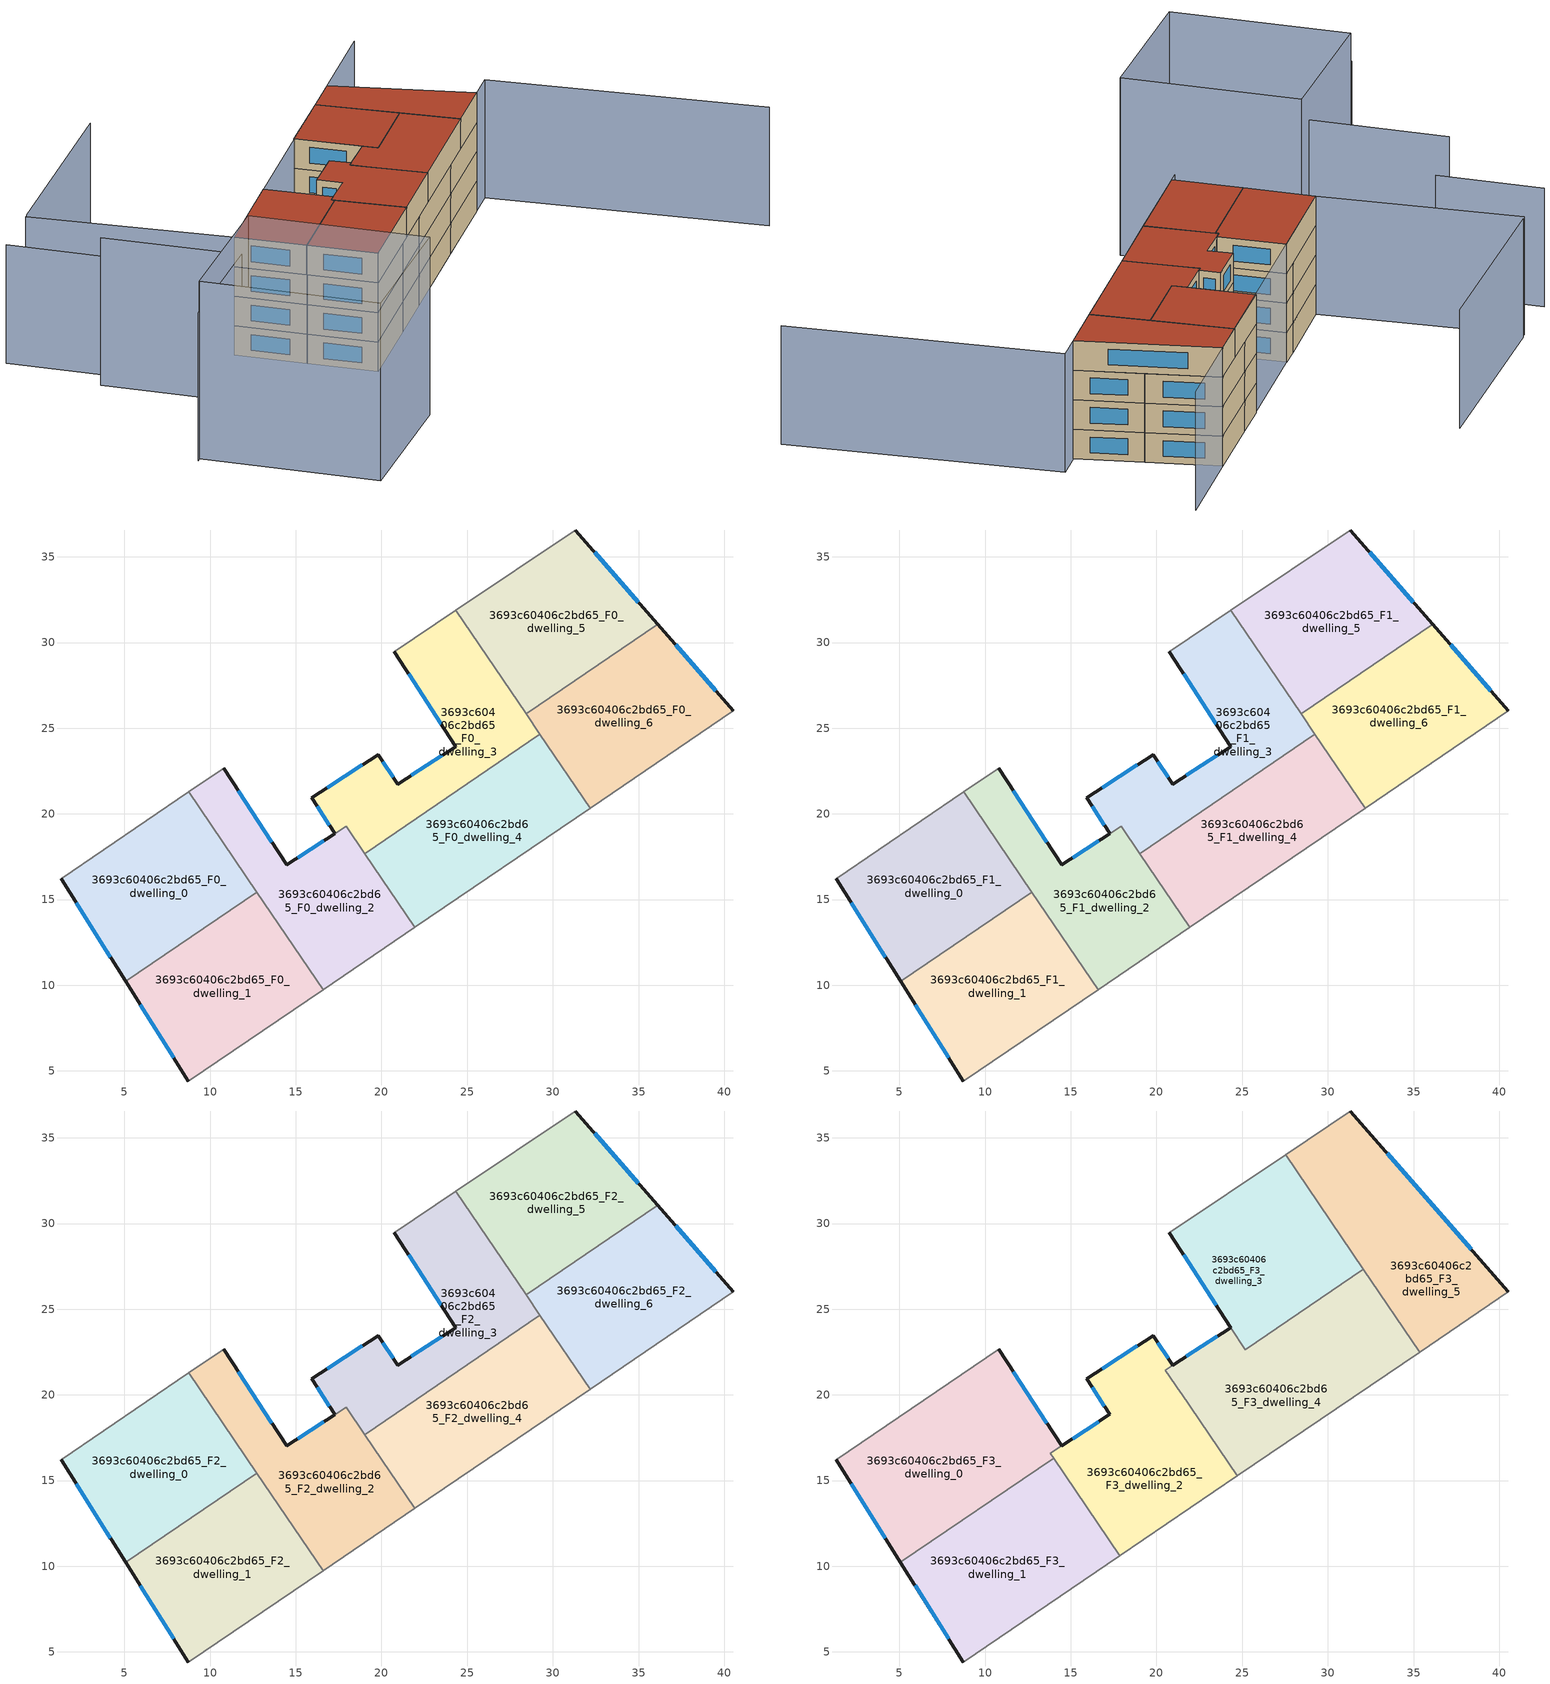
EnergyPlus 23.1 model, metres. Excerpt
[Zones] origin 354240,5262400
3693c60406c2bd65_F0_dwelling_0
 floor ground (EU_floor_Construction): 8.76,21.28 12.73,15.43 5.07,10.24 1.31,16.21 z0
 wall outside (EU_wall_Construction): 1.31,16.21 5.07,10.24 z0:3
 wall to 3693c60406c2bd65_F0_dwelling_1 (EU_wall_Construction): 5.07,10.24 12.73,15.43 z0:3
 wall adiabatic (EU_wall_Construction): 8.76,21.28 1.31,16.21 z0:3
 wall to 3693c60406c2bd65_F0_dwelling_2 (EU_wall_Construction): 12.73,15.43 8.76,21.28 z0:3
 window (EU_Window_Construction): 2.19,14.8 4.19,11.64 z0.7:2.3
3693c60406c2bd65_F0_dwelling_1
 floor ground (EU_floor_Construction): 12.73,15.43 16.59,9.75 8.73,4.41 5.07,10.24 z0
 wall outside (EU_wall_Construction): 5.07,10.24 8.73,4.41 z0:3
 wall adiabatic (EU_wall_Construction): 8.73,4.41 16.59,9.75 z0:3
 wall to 3693c60406c2bd65_F0_dwelling_2 (EU_wall_Construction): 16.59,9.75 12.73,15.43 z0:3
 window (EU_Window_Construction): 5.93,8.87 7.87,5.78 z0.7:2.3
3693c60406c2bd65_F0_dwelling_2
 floor ground (EU_floor_Construction): 17.94,19.27 21.94,13.38 16.59,9.75 8.76,21.28 10.79,22.67 14.47,17.02 z0
 wall outside (EU_wall_Construction): 17.29,18.85 14.47,17.02 10.79,22.67 z0:3
 wall adiabatic (EU_wall_Construction): 10.79,22.67 8.76,21.28 / 16.59,9.75 21.94,13.38 z0:3
 wall to 3693c60406c2bd65_F0_dwelling_3 (EU_wall_Construction): 19.01,17.69 17.94,19.27 17.29,18.85 z0:3
 wall to 3693c60406c2bd65_F0_dwelling_4 (EU_wall_Construction): 21.94,13.38 19.01,17.69 z0:3
 window (EU_Window_Construction): 13.6,18.35 11.65,21.34 / 16.63,18.42 15.13,17.45 z0.7:2.3
3693c60406c2bd65_F0_dwelling_3
 floor ground (EU_floor_Construction): 24.34,31.88 29.25,24.64 19.01,17.69 17.93,19.28 17.29,18.86 15.92,20.94 19.8,23.46 20.94,21.72 24.34,23.93 20.75,29.47 z0
 wall outside (EU_wall_Construction): 20.75,29.47 24.34,23.93 20.94,21.72 19.8,23.46 15.92,20.94 17.29,18.86 z0:3
 wall adiabatic (EU_wall_Construction): 24.34,31.88 20.75,29.47 z0:3
 wall to 3693c60406c2bd65_F0_dwelling_4 (EU_wall_Construction): 19.01,17.69 29.25,24.64 z0:3
 wall to 3693c60406c2bd65_F0_dwelling_5 (EU_wall_Construction): 28.44,25.83 24.34,31.88 z0:3
 wall to 3693c60406c2bd65_F0_dwelling_6 (EU_wall_Construction): 29.25,24.64 28.44,25.83 z0:3
 window (EU_Window_Construction): 20.68,22.13 20.07,23.05 / 23.55,23.41 21.74,22.24 / 21.6,28.17 23.5,25.23 / 16.24,20.45 16.97,19.34 / 18.89,22.87 16.83,21.53 z0.7:2.3
3693c60406c2bd65_F0_dwelling_4
 floor ground (EU_floor_Construction): 29.25,24.64 32.18,20.33 21.94,13.38 19.01,17.69 z0
 wall adiabatic (EU_wall_Construction): 21.94,13.38 32.18,20.33 z0:3
 wall to 3693c60406c2bd65_F0_dwelling_6 (EU_wall_Construction): 32.18,20.33 29.25,24.64 z0:3
3693c60406c2bd65_F0_dwelling_5
 floor ground (EU_floor_Construction): 31.31,36.57 36.13,31.05 28.44,25.83 24.34,31.88 z0
 wall outside (EU_wall_Construction): 36.13,31.05 31.31,36.57 z0:3
 wall to 3693c60406c2bd65_F0_dwelling_6 (EU_wall_Construction): 28.44,25.83 36.13,31.05 z0:3
 wall adiabatic (EU_wall_Construction): 31.31,36.57 24.34,31.88 z0:3
 window (EU_Window_Construction): 35,32.35 32.44,35.27 z0.7:2.3
3693c60406c2bd65_F0_dwelling_6
 floor ground (EU_floor_Construction): 36.13,31.05 40.53,26 32.18,20.33 28.44,25.83 z0
 wall outside (EU_wall_Construction): 40.53,26 36.13,31.05 z0:3
 wall adiabatic (EU_wall_Construction): 32.18,20.33 40.53,26 z0:3
 window (EU_Window_Construction): 39.5,27.19 37.16,29.87 z0.7:2.3
3693c60406c2bd65_F1_dwelling_0
 floor to 3693c60406c2bd65_F0_dwelling_0 (EU_floor_Construction): 8.76,21.28 12.73,15.43 5.07,10.24 1.31,16.21 z3
 wall outside (EU_wall_Construction): 1.31,16.21 5.07,10.24 z3:6
 wall to 3693c60406c2bd65_F1_dwelling_1 (EU_wall_Construction): 5.07,10.24 12.73,15.43 z3:6
 wall adiabatic (EU_wall_Construction): 8.76,21.28 1.31,16.21 z3:6
 wall to 3693c60406c2bd65_F1_dwelling_2 (EU_wall_Construction): 12.73,15.43 8.76,21.28 z3:6
 window (EU_Window_Construction): 2.19,14.8 4.19,11.64 z3.7:5.3
3693c60406c2bd65_F1_dwelling_1
 floor to 3693c60406c2bd65_F0_dwelling_1 (EU_floor_Construction): 12.73,15.43 16.59,9.75 8.73,4.41 5.07,10.24 z3
 wall outside (EU_wall_Construction): 5.07,10.24 8.73,4.41 z3:6
 wall adiabatic (EU_wall_Construction): 8.73,4.41 16.59,9.75 z3:6
 wall to 3693c60406c2bd65_F1_dwelling_2 (EU_wall_Construction): 16.59,9.75 12.73,15.43 z3:6
 window (EU_Window_Construction): 5.93,8.87 7.87,5.78 z3.7:5.3
3693c60406c2bd65_F1_dwelling_2
 floor to 3693c60406c2bd65_F0_dwelling_2 (EU_floor_Construction): 17.94,19.27 21.94,13.38 16.59,9.75 8.76,21.28 10.79,22.67 14.47,17.02 z3
 wall outside (EU_wall_Construction): 17.29,18.85 14.47,17.02 10.79,22.67 z3:6
 wall adiabatic (EU_wall_Construction): 10.79,22.67 8.76,21.28 / 16.59,9.75 21.94,13.38 z3:6
 wall to 3693c60406c2bd65_F1_dwelling_3 (EU_wall_Construction): 19.01,17.69 17.94,19.27 17.29,18.85 z3:6
 wall to 3693c60406c2bd65_F1_dwelling_4 (EU_wall_Construction): 21.94,13.38 19.01,17.69 z3:6
 window (EU_Window_Construction): 13.6,18.35 11.65,21.34 / 16.63,18.42 15.13,17.45 z3.7:5.3
3693c60406c2bd65_F1_dwelling_3
 floor to 3693c60406c2bd65_F0_dwelling_3 (EU_floor_Construction): 24.34,31.88 29.25,24.64 19.01,17.69 17.93,19.28 17.29,18.86 15.92,20.94 19.8,23.46 20.94,21.72 24.34,23.93 20.75,29.47 z3
 wall outside (EU_wall_Construction): 20.75,29.47 24.34,23.93 20.94,21.72 19.8,23.46 15.92,20.94 17.29,18.86 z3:6
 wall adiabatic (EU_wall_Construction): 24.34,31.88 20.75,29.47 z3:6
 wall to 3693c60406c2bd65_F1_dwelling_4 (EU_wall_Construction): 19.01,17.69 29.25,24.64 z3:6
 wall to 3693c60406c2bd65_F1_dwelling_5 (EU_wall_Construction): 28.44,25.83 24.34,31.88 z3:6
 wall to 3693c60406c2bd65_F1_dwelling_6 (EU_wall_Construction): 29.25,24.64 28.44,25.83 z3:6
 window (EU_Window_Construction): 20.68,22.13 20.07,23.05 / 23.55,23.41 21.74,22.24 / 21.6,28.17 23.5,25.23 / 16.24,20.45 16.97,19.34 / 18.89,22.87 16.83,21.53 z3.7:5.3
3693c60406c2bd65_F1_dwelling_4
 floor to 3693c60406c2bd65_F0_dwelling_4 (EU_floor_Construction): 29.25,24.64 32.18,20.33 21.94,13.38 19.01,17.69 z3
 wall adiabatic (EU_wall_Construction): 21.94,13.38 32.18,20.33 z3:6
 wall to 3693c60406c2bd65_F1_dwelling_6 (EU_wall_Construction): 32.18,20.33 29.25,24.64 z3:6
3693c60406c2bd65_F1_dwelling_5
 floor to 3693c60406c2bd65_F0_dwelling_5 (EU_floor_Construction): 31.31,36.57 36.13,31.05 28.44,25.83 24.34,31.88 z3
 wall outside (EU_wall_Construction): 36.13,31.05 31.31,36.57 z3:6
 wall to 3693c60406c2bd65_F1_dwelling_6 (EU_wall_Construction): 28.44,25.83 36.13,31.05 z3:6
 wall adiabatic (EU_wall_Construction): 31.31,36.57 24.34,31.88 z3:6
 window (EU_Window_Construction): 35,32.35 32.44,35.27 z3.7:5.3
3693c60406c2bd65_F1_dwelling_6
 floor to 3693c60406c2bd65_F0_dwelling_6 (EU_floor_Construction): 36.13,31.05 40.53,26 32.18,20.33 28.44,25.83 z3
 wall outside (EU_wall_Construction): 40.53,26 36.13,31.05 z3:6
 wall adiabatic (EU_wall_Construction): 32.18,20.33 40.53,26 z3:6
 window (EU_Window_Construction): 39.5,27.19 37.16,29.87 z3.7:5.3
3693c60406c2bd65_F2_dwelling_0
 floor to 3693c60406c2bd65_F1_dwelling_0 (EU_floor_Construction): 8.76,21.28 12.73,15.43 5.07,10.24 1.31,16.21 z6
 wall outside (EU_wall_Construction): 1.31,16.21 5.07,10.24 z6:9
 wall to 3693c60406c2bd65_F2_dwelling_1 (EU_wall_Construction): 5.07,10.24 12.73,15.43 z6:9
 wall adiabatic (EU_wall_Construction): 8.76,21.28 1.31,16.21 z6:9
 wall to 3693c60406c2bd65_F2_dwelling_2 (EU_wall_Construction): 12.73,15.43 8.76,21.28 z6:9
 window (EU_Window_Construction): 2.19,14.8 4.19,11.64 z6.7:8.3
3693c60406c2bd65_F2_dwelling_1
 floor to 3693c60406c2bd65_F1_dwelling_1 (EU_floor_Construction): 12.73,15.43 16.59,9.75 8.73,4.41 5.07,10.24 z6
 wall outside (EU_wall_Construction): 5.07,10.24 8.73,4.41 z6:9
 wall adiabatic (EU_wall_Construction): 8.73,4.41 16.59,9.75 z6:9
 wall to 3693c60406c2bd65_F2_dwelling_2 (EU_wall_Construction): 16.59,9.75 12.73,15.43 z6:9
 window (EU_Window_Construction): 5.93,8.87 7.87,5.78 z6.7:8.3
 ceiling adiabatic (EU_roof_Construction): 16.59,9.75 12.73,15.43 5.07,10.24 8.73,4.41 z9
3693c60406c2bd65_F2_dwelling_2
 floor to 3693c60406c2bd65_F1_dwelling_2 (EU_floor_Construction): 17.94,19.27 21.94,13.38 16.59,9.75 8.76,21.28 10.79,22.67 14.47,17.02 z6
 wall outside (EU_wall_Construction): 17.29,18.85 14.47,17.02 10.79,22.67 z6:9
 wall adiabatic (EU_wall_Construction): 10.79,22.67 8.76,21.28 / 16.59,9.75 21.94,13.38 z6:9
 wall to 3693c60406c2bd65_F2_dwelling_3 (EU_wall_Construction): 19.01,17.69 17.94,19.27 17.29,18.85 z6:9
 wall to 3693c60406c2bd65_F2_dwelling_4 (EU_wall_Construction): 21.94,13.38 19.01,17.69 z6:9
 window (EU_Window_Construction): 13.6,18.35 11.65,21.34 / 16.63,18.42 15.13,17.45 z6.7:8.3
 ceiling adiabatic (EU_roof_Construction): 21.94,13.38 17.94,19.27 13.8,16.59 17.86,10.61 z9
3693c60406c2bd65_F2_dwelling_3
 floor to 3693c60406c2bd65_F1_dwelling_3 (EU_floor_Construction): 24.34,31.88 29.25,24.64 19.01,17.69 17.93,19.28 17.29,18.86 15.92,20.94 19.8,23.46 20.94,21.72 24.34,23.93 20.75,29.47 z6
 wall outside (EU_wall_Construction): 20.75,29.47 24.34,23.93 20.94,21.72 19.8,23.46 15.92,20.94 17.29,18.86 z6:9
 wall adiabatic (EU_wall_Construction): 24.34,31.88 20.75,29.47 z6:9
 wall to 3693c60406c2bd65_F2_dwelling_4 (EU_wall_Construction): 19.01,17.69 29.25,24.64 z6:9
 wall to 3693c60406c2bd65_F2_dwelling_5 (EU_wall_Construction): 28.44,25.83 24.34,31.88 z6:9
 wall to 3693c60406c2bd65_F2_dwelling_6 (EU_wall_Construction): 29.25,24.64 28.44,25.83 z6:9
 window (EU_Window_Construction): 20.68,22.13 20.07,23.05 / 23.55,23.41 21.74,22.24 / 21.6,28.17 23.5,25.23 / 16.24,20.45 16.97,19.34 / 18.89,22.87 16.83,21.53 z6.7:8.3
 roof outside (EU_roof_Construction): 25.18,22.65 20.75,29.47 24.34,23.93 z9
3693c60406c2bd65_F2_dwelling_4
 floor to 3693c60406c2bd65_F1_dwelling_4 (EU_floor_Construction): 29.25,24.64 32.18,20.33 21.94,13.38 19.01,17.69 z6
 wall adiabatic (EU_wall_Construction): 21.94,13.38 32.18,20.33 z6:9
 wall to 3693c60406c2bd65_F2_dwelling_6 (EU_wall_Construction): 32.18,20.33 29.25,24.64 z6:9
 ceiling adiabatic (EU_roof_Construction): 24.72,15.27 21.79,19.58 19.01,17.69 21.94,13.38 z9
3693c60406c2bd65_F2_dwelling_5
 floor to 3693c60406c2bd65_F1_dwelling_5 (EU_floor_Construction): 31.31,36.57 36.13,31.05 28.44,25.83 24.34,31.88 z6
 wall outside (EU_wall_Construction): 36.13,31.05 31.31,36.57 z6:9
 wall to 3693c60406c2bd65_F2_dwelling_6 (EU_wall_Construction): 28.44,25.83 36.13,31.05 z6:9
 wall adiabatic (EU_wall_Construction): 31.31,36.57 24.34,31.88 z6:9
 window (EU_Window_Construction): 35,32.35 32.44,35.27 z6.7:8.3
3693c60406c2bd65_F2_dwelling_6
 floor to 3693c60406c2bd65_F1_dwelling_6 (EU_floor_Construction): 36.13,31.05 40.53,26 32.18,20.33 28.44,25.83 z6
 wall outside (EU_wall_Construction): 40.53,26 36.13,31.05 z6:9
 wall adiabatic (EU_wall_Construction): 32.18,20.33 40.53,26 z6:9
 window (EU_Window_Construction): 39.5,27.19 37.16,29.87 z6.7:8.3
3693c60406c2bd65_F3_dwelling_0
 floor to 3693c60406c2bd65_F2_dwelling_0 (EU_floor_Construction): 8.76,21.28 12.72,15.45 5.06,10.25 1.31,16.21 z9
 floor to 3693c60406c2bd65_F2_dwelling_2 (EU_floor_Construction): 10.79,22.67 14.47,17.02 13.8,16.59 13.99,16.31 12.72,15.45 8.76,21.28 z9
 wall outside (EU_wall_Construction): 1.31,16.21 5.06,10.25 / 14.47,17.02 10.79,22.67 z9:12
 wall adiabatic (EU_wall_Construction): 10.79,22.67 1.31,16.21 z9:12
 wall to 3693c60406c2bd65_F3_dwelling_1 (EU_wall_Construction): 5.06,10.25 13.99,16.31 z9:12
 wall to 3693c60406c2bd65_F3_dwelling_2 (EU_wall_Construction): 13.99,16.31 13.8,16.59 14.47,17.02 z9:12
 window (EU_Window_Construction): 2.19,14.81 4.18,11.65 / 13.6,18.35 11.65,21.34 z9.7:11.3
 roof outside (EU_roof_Construction): 13.99,16.31 13.8,16.59 14.47,17.02 10.79,22.67 1.31,16.21 5.06,10.25 z12
3693c60406c2bd65_F3_dwelling_1
 floor to 3693c60406c2bd65_F2_dwelling_0 (EU_floor_Construction): 12.72,15.45 12.73,15.43 5.07,10.24 5.06,10.25 z9
 floor to 3693c60406c2bd65_F2_dwelling_2 (EU_floor_Construction): 13.99,16.31 17.86,10.61 16.59,9.75 12.72,15.45 z9
 floor adiabatic (EU_floor_Construction): 17.86,10.61 8.73,4.41 5.06,10.25 5.07,10.24 12.73,15.43 16.59,9.75 z9
 wall outside (EU_wall_Construction): 5.06,10.25 8.73,4.41 z9:12
 wall adiabatic (EU_wall_Construction): 8.73,4.41 17.86,10.61 z9:12
 wall to 3693c60406c2bd65_F3_dwelling_2 (EU_wall_Construction): 17.86,10.61 13.99,16.31 z9:12
 window (EU_Window_Construction): 5.93,8.88 7.87,5.78 z9.7:11.3
 roof outside (EU_roof_Construction): 17.86,10.61 13.99,16.31 5.06,10.25 8.73,4.41 z12
3693c60406c2bd65_F3_dwelling_2
 floor to 3693c60406c2bd65_F2_dwelling_3 (EU_floor_Construction): 20.94,21.72 20.52,21.45 21.42,20.12 21.44,20.1 21.79,19.58 19.01,17.69 17.93,19.28 17.29,18.86 15.92,20.94 19.8,23.46 z9
 floor adiabatic (EU_floor_Construction): 21.79,19.58 24.72,15.27 17.86,10.61 13.8,16.59 17.93,19.28 19.01,17.69 z9
 wall outside (EU_wall_Construction): 20.94,21.72 19.8,23.46 15.92,20.94 17.29,18.86 14.47,17.02 z9:12
 wall to 3693c60406c2bd65_F3_dwelling_4 (EU_wall_Construction): 24.72,15.27 21.44,20.1 21.42,20.12 20.52,21.45 20.94,21.72 z9:12
 wall adiabatic (EU_wall_Construction): 17.86,10.61 24.72,15.27 z9:12
 window (EU_Window_Construction): 16.24,20.45 16.97,19.34 / 18.89,22.87 16.83,21.53 / 20.68,22.13 20.07,23.05 / 16.62,18.43 15.13,17.45 z9.7:11.3
 roof outside (EU_roof_Construction): 24.72,15.27 21.44,20.1 21.42,20.12 20.52,21.45 20.94,21.72 19.8,23.46 15.92,20.94 17.29,18.86 13.8,16.59 17.86,10.61 z12
3693c60406c2bd65_F3_dwelling_3
 floor to 3693c60406c2bd65_F2_dwelling_3 (EU_floor_Construction): 24.34,31.88 28.89,25.17 25.18,22.65 20.75,29.47 z9
 floor to 3693c60406c2bd65_F2_dwelling_5 (EU_floor_Construction): 27.53,34.02 31.63,28 28.44,25.83 24.34,31.88 z9
 floor to 3693c60406c2bd65_F2_dwelling_6 (EU_floor_Construction): 31.63,28 32.08,27.33 28.89,25.17 28.44,25.83 z9
 wall outside (EU_wall_Construction): 20.75,29.47 24.34,23.93 z9:12
 wall adiabatic (EU_wall_Construction): 27.53,34.02 20.75,29.47 z9:12
 wall to 3693c60406c2bd65_F3_dwelling_5 (EU_wall_Construction): 32.08,27.33 27.53,34.02 z9:12
 wall to 3693c60406c2bd65_F3_dwelling_4 (EU_wall_Construction): 25.18,22.65 32.08,27.33 / 24.34,23.93 25.18,22.64 z9:12
 window (EU_Window_Construction): 21.6,28.17 23.5,25.23 z9.7:11.3
 roof outside (EU_roof_Construction): 32.08,27.33 27.53,34.02 20.75,29.47 25.18,22.64 z12
3693c60406c2bd65_F3_dwelling_4
 floor to 3693c60406c2bd65_F2_dwelling_4 (EU_floor_Construction): 29.25,24.64 32.18,20.33 24.72,15.27 21.79,19.58 z9
 floor to 3693c60406c2bd65_F2_dwelling_3 (EU_floor_Construction): 28.89,25.17 29.25,24.64 21.79,19.58 21.44,20.1 21.42,20.12 20.52,21.45 24.34,23.93 25.18,22.64 z9
 floor to 3693c60406c2bd65_F2_dwelling_6 (EU_floor_Construction): 32.08,27.33 35.36,22.5 32.18,20.33 28.89,25.17 z9
 wall outside (EU_wall_Construction): 24.34,23.93 20.94,21.72 z9:12
 wall adiabatic (EU_wall_Construction): 24.72,15.27 35.36,22.5 z9:12
 wall to 3693c60406c2bd65_F3_dwelling_5 (EU_wall_Construction): 35.36,22.5 32.08,27.33 z9:12
 window (EU_Window_Construction): 23.55,23.41 21.74,22.24 z9.7:11.3
 roof outside (EU_roof_Construction): 35.36,22.5 32.08,27.33 25.18,22.64 24.34,23.93 20.52,21.45 21.42,20.12 21.44,20.1 24.72,15.27 z12
3693c60406c2bd65_F3_dwelling_5
 floor to 3693c60406c2bd65_F2_dwelling_5 (EU_floor_Construction): 31.31,36.57 36.13,31.05 31.63,28 27.53,34.02 z9
 floor to 3693c60406c2bd65_F2_dwelling_6 (EU_floor_Construction): 36.13,31.05 40.53,26 35.36,22.5 31.63,28 z9
 wall outside (EU_wall_Construction): 40.53,26 31.31,36.57 z9:12
 wall adiabatic (EU_wall_Construction): 31.31,36.57 27.53,34.02 / 35.36,22.5 40.53,26 z9:12
 window (EU_Window_Construction): 38.37,28.48 33.48,34.09 z9.7:11.3
 roof outside (EU_roof_Construction): 40.53,26 31.31,36.57 27.53,34.02 35.36,22.5 z12
shading: -17.2,0.51 -3.6,8.8 / -3.6,8.8 5.57,-6.23 / 5.57,-6.23 -8.03,-14.52 / -8.03,-14.52 -17.2,0.51 z0:18; 7.69,3.7 43.14,27.78 / 43.14,27.78 58.42,5.28 / -15.63,29.07 -10.17,20.08 / 40.05,42.49 1.31,16.21 / 1.31,16.21 -9.89,32.71 / 9.07,44.78 -9.47,33 z0:12; -12.58,19.33 -5.46,7.65 / -5.46,7.65 -17.51,0.31 z0:15
[Building]
EU S2 Campaign: North Axis=0; Terrain=City; Solar Distribution=FullExterior
[Site:Location]
Budapest.Ferenc.Liszt.Intl.AP: Latitude=47.437; Longitude=19.256; Time Zone=1; Elevation=185
[SizingPeriod:WeatherFileDays]
AnnualSizingPeriod: Begin Month=1; Begin Day of Month=1; End Month=12; End Day of Month=31; Day of Week for Start Day=Monday; Use Weather File Daylight Saving Period=No; Use Weather File Rain and Snow Indicators=No
[MATERIAL]
EU_InternalMass_Material: Roughness=MediumRough; Thickness=0.1; Conductivity=1; Density=1800; Specific Heat=900; Thermal Absorptance=0.9; Solar Absorptance=0.7; Visible Absorptance=0.7
[MATERIAL:NOMASS] Roughness=MediumRough; Thermal Absorptance=0.9; Solar Absorptance=0.7; Visible Absorptance=0.7
Name | Thermal Resistance
EU_wall_NoMass | 0.832559
EU_roof_NoMass | 1.39638
EU_floor_NoMass | 0.872794
[WINDOWMATERIAL:SIMPLEGLAZINGSYSTEM]
EU_Window_SimpleGlazing: UFactor=2.79869; Solar Heat Gain Coefficient=0.75; Visible Transmittance=0.75
[CONSTRUCTION]
EU_wall_Construction: EU_wall_NoMass
EU_roof_Construction: EU_roof_NoMass
EU_floor_Construction: EU_floor_NoMass
EU_Window_Construction: EU_Window_SimpleGlazing
EU_InternalMass_Construction: EU_InternalMass_Material
[ZONE] Type=1; Multiplier=1; Ceiling Height=autocalculate; Floor Area=autocalculate; Part of Total Floor Area=Yes
Name | Volume
3693c60406c2bd65_F0_dwelling_0; 3693c60406c2bd65_F1_dwelling_0; 3693c60406c2bd65_F2_dwelling_0 | 193.37
3693c60406c2bd65_F3_dwelling_0 | 242.847
3693c60406c2bd65_F0_dwelling_1; 3693c60406c2bd65_F1_dwelling_1; 3693c60406c2bd65_F2_dwelling_1; 3693c60406c2bd65_F0_dwelling_4; 3693c60406c2bd65_F1_dwelling_4; 3693c60406c2bd65_F2_dwelling_4 | 193.371
3693c60406c2bd65_F3_dwelling_1 | 225.6
3693c60406c2bd65_F0_dwelling_2; 3693c60406c2bd65_F1_dwelling_2; 3693c60406c2bd65_F2_dwelling_2 | 187.72
3693c60406c2bd65_F3_dwelling_2 | 211.618
3693c60406c2bd65_F0_dwelling_3; 3693c60406c2bd65_F1_dwelling_3; 3693c60406c2bd65_F2_dwelling_3 | 198.995
3693c60406c2bd65_F3_dwelling_3 | 200.803
3693c60406c2bd65_F3_dwelling_4 | 247.109
3693c60406c2bd65_F0_dwelling_5; 3693c60406c2bd65_F1_dwelling_5; 3693c60406c2bd65_F2_dwelling_5 | 193.369
3693c60406c2bd65_F3_dwelling_5 | 225.598
3693c60406c2bd65_F0_dwelling_6; 3693c60406c2bd65_F1_dwelling_6; 3693c60406c2bd65_F2_dwelling_6 | 193.382
[INTERNALMASS] Construction=EU_InternalMass_Construction
Name | Zone or ZoneList | Surface Area
3693c60406c2bd65_F0_dwelling_0_EU_InternalMass | 3693c60406c2bd65_F0_dwelling_0 | 64.4584
3693c60406c2bd65_F0_dwelling_1_EU_InternalMass | 3693c60406c2bd65_F0_dwelling_1 | 64.4581
3693c60406c2bd65_F0_dwelling_2_EU_InternalMass | 3693c60406c2bd65_F0_dwelling_2 | 62.5837
3693c60406c2bd65_F0_dwelling_3_EU_InternalMass | 3693c60406c2bd65_F0_dwelling_3 | 66.3315
3693c60406c2bd65_F0_dwelling_4_EU_InternalMass | 3693c60406c2bd65_F0_dwelling_4 | 64.4589
3693c60406c2bd65_F0_dwelling_5_EU_InternalMass | 3693c60406c2bd65_F0_dwelling_5 | 64.4537
3693c60406c2bd65_F0_dwelling_6_EU_InternalMass | 3693c60406c2bd65_F0_dwelling_6 | 64.459
3693c60406c2bd65_F1_dwelling_0_EU_InternalMass | 3693c60406c2bd65_F1_dwelling_0 | 64.4584
3693c60406c2bd65_F1_dwelling_1_EU_InternalMass | 3693c60406c2bd65_F1_dwelling_1 | 64.4581
3693c60406c2bd65_F1_dwelling_2_EU_InternalMass | 3693c60406c2bd65_F1_dwelling_2 | 62.5837
3693c60406c2bd65_F1_dwelling_3_EU_InternalMass | 3693c60406c2bd65_F1_dwelling_3 | 66.3315
3693c60406c2bd65_F1_dwelling_4_EU_InternalMass | 3693c60406c2bd65_F1_dwelling_4 | 64.4589
3693c60406c2bd65_F1_dwelling_5_EU_InternalMass | 3693c60406c2bd65_F1_dwelling_5 | 64.4537
3693c60406c2bd65_F1_dwelling_6_EU_InternalMass | 3693c60406c2bd65_F1_dwelling_6 | 64.459
3693c60406c2bd65_F2_dwelling_0_EU_InternalMass | 3693c60406c2bd65_F2_dwelling_0 | 64.4584
3693c60406c2bd65_F2_dwelling_1_EU_InternalMass | 3693c60406c2bd65_F2_dwelling_1 | 64.4581
3693c60406c2bd65_F2_dwelling_2_EU_InternalMass | 3693c60406c2bd65_F2_dwelling_2 | 62.5837
3693c60406c2bd65_F2_dwelling_3_EU_InternalMass | 3693c60406c2bd65_F2_dwelling_3 | 66.3315
3693c60406c2bd65_F2_dwelling_4_EU_InternalMass | 3693c60406c2bd65_F2_dwelling_4 | 64.4589
3693c60406c2bd65_F2_dwelling_5_EU_InternalMass | 3693c60406c2bd65_F2_dwelling_5 | 64.4537
3693c60406c2bd65_F2_dwelling_6_EU_InternalMass | 3693c60406c2bd65_F2_dwelling_6 | 64.459
3693c60406c2bd65_F3_dwelling_0_EU_InternalMass | 3693c60406c2bd65_F3_dwelling_0 | 80.9525
3693c60406c2bd65_F3_dwelling_1_EU_InternalMass | 3693c60406c2bd65_F3_dwelling_1 | 75.1973
3693c60406c2bd65_F3_dwelling_2_EU_InternalMass | 3693c60406c2bd65_F3_dwelling_2 | 70.5405
3693c60406c2bd65_F3_dwelling_3_EU_InternalMass | 3693c60406c2bd65_F3_dwelling_3 | 66.9565
3693c60406c2bd65_F3_dwelling_4_EU_InternalMass | 3693c60406c2bd65_F3_dwelling_4 | 82.367
3693c60406c2bd65_F3_dwelling_5_EU_InternalMass | 3693c60406c2bd65_F3_dwelling_5 | 75.1994
[OTHEREQUIPMENT] Fuel Type=Electricity; Design Level Calculation Method=Watts/Area; Power per Zone Floor Area=1; Fraction Latent=0; Fraction Radiant=0; Fraction Lost=0; Carbon Dioxide Generation Rate=0; EndUse Subcategory=EU_Step8_InternalGains
Name | Zone or ZoneList or Space or SpaceList | Schedule
EU_Step8_InternalGain_3693c60406c2bd65_F0_dwelling_0_f000 | 3693c60406c2bd65_F0_dwelling_0 | EU_Step8_GainSchedule_3693c60406c2bd65_F0_dwelling_0_f000
EU_Step8_InternalGain_3693c60406c2bd65_F0_dwelling_1_f000 | 3693c60406c2bd65_F0_dwelling_1 | EU_Step8_GainSchedule_3693c60406c2bd65_F0_dwelling_1_f000
EU_Step8_InternalGain_3693c60406c2bd65_F0_dwelling_2_f000 | 3693c60406c2bd65_F0_dwelling_2 | EU_Step8_GainSchedule_3693c60406c2bd65_F0_dwelling_2_f000
EU_Step8_InternalGain_3693c60406c2bd65_F0_dwelling_3_f000 | 3693c60406c2bd65_F0_dwelling_3 | EU_Step8_GainSchedule_3693c60406c2bd65_F0_dwelling_3_f000
EU_Step8_InternalGain_3693c60406c2bd65_F0_dwelling_4_f000 | 3693c60406c2bd65_F0_dwelling_4 | EU_Step8_GainSchedule_3693c60406c2bd65_F0_dwelling_4_f000
EU_Step8_InternalGain_3693c60406c2bd65_F0_dwelling_5_f000 | 3693c60406c2bd65_F0_dwelling_5 | EU_Step8_GainSchedule_3693c60406c2bd65_F0_dwelling_5_f000
EU_Step8_InternalGain_3693c60406c2bd65_F0_dwelling_6_f000 | 3693c60406c2bd65_F0_dwelling_6 | EU_Step8_GainSchedule_3693c60406c2bd65_F0_dwelling_6_f000
EU_Step8_InternalGain_3693c60406c2bd65_F1_dwelling_0_f000 | 3693c60406c2bd65_F1_dwelling_0 | EU_Step8_GainSchedule_3693c60406c2bd65_F1_dwelling_0_f000
EU_Step8_InternalGain_3693c60406c2bd65_F1_dwelling_1_f000 | 3693c60406c2bd65_F1_dwelling_1 | EU_Step8_GainSchedule_3693c60406c2bd65_F1_dwelling_1_f000
EU_Step8_InternalGain_3693c60406c2bd65_F1_dwelling_2_f000 | 3693c60406c2bd65_F1_dwelling_2 | EU_Step8_GainSchedule_3693c60406c2bd65_F1_dwelling_2_f000
EU_Step8_InternalGain_3693c60406c2bd65_F1_dwelling_3_f000 | 3693c60406c2bd65_F1_dwelling_3 | EU_Step8_GainSchedule_3693c60406c2bd65_F1_dwelling_3_f000
EU_Step8_InternalGain_3693c60406c2bd65_F1_dwelling_4_f000 | 3693c60406c2bd65_F1_dwelling_4 | EU_Step8_GainSchedule_3693c60406c2bd65_F1_dwelling_4_f000
EU_Step8_InternalGain_3693c60406c2bd65_F1_dwelling_5_f000 | 3693c60406c2bd65_F1_dwelling_5 | EU_Step8_GainSchedule_3693c60406c2bd65_F1_dwelling_5_f000
EU_Step8_InternalGain_3693c60406c2bd65_F1_dwelling_6_f000 | 3693c60406c2bd65_F1_dwelling_6 | EU_Step8_GainSchedule_3693c60406c2bd65_F1_dwelling_6_f000
EU_Step8_InternalGain_3693c60406c2bd65_F2_dwelling_0_f000 | 3693c60406c2bd65_F2_dwelling_0 | EU_Step8_GainSchedule_3693c60406c2bd65_F2_dwelling_0_f000
EU_Step8_InternalGain_3693c60406c2bd65_F2_dwelling_1_f000 | 3693c60406c2bd65_F2_dwelling_1 | EU_Step8_GainSchedule_3693c60406c2bd65_F2_dwelling_1_f000
EU_Step8_InternalGain_3693c60406c2bd65_F2_dwelling_2_f000 | 3693c60406c2bd65_F2_dwelling_2 | EU_Step8_GainSchedule_3693c60406c2bd65_F2_dwelling_2_f000
EU_Step8_InternalGain_3693c60406c2bd65_F2_dwelling_3_f000 | 3693c60406c2bd65_F2_dwelling_3 | EU_Step8_GainSchedule_3693c60406c2bd65_F2_dwelling_3_f000
EU_Step8_InternalGain_3693c60406c2bd65_F2_dwelling_4_f000 | 3693c60406c2bd65_F2_dwelling_4 | EU_Step8_GainSchedule_3693c60406c2bd65_F2_dwelling_4_f000
EU_Step8_InternalGain_3693c60406c2bd65_F2_dwelling_5_f000 | 3693c60406c2bd65_F2_dwelling_5 | EU_Step8_GainSchedule_3693c60406c2bd65_F2_dwelling_5_f000
EU_Step8_InternalGain_3693c60406c2bd65_F2_dwelling_6_f000 | 3693c60406c2bd65_F2_dwelling_6 | EU_Step8_GainSchedule_3693c60406c2bd65_F2_dwelling_6_f000
EU_Step8_InternalGain_3693c60406c2bd65_F3_dwelling_0_f000 | 3693c60406c2bd65_F3_dwelling_0 | EU_Step8_GainSchedule_3693c60406c2bd65_F3_dwelling_0_f000
EU_Step8_InternalGain_3693c60406c2bd65_F3_dwelling_1_f000 | 3693c60406c2bd65_F3_dwelling_1 | EU_Step8_GainSchedule_3693c60406c2bd65_F3_dwelling_1_f000
EU_Step8_InternalGain_3693c60406c2bd65_F3_dwelling_2_f000 | 3693c60406c2bd65_F3_dwelling_2 | EU_Step8_GainSchedule_3693c60406c2bd65_F3_dwelling_2_f000
EU_Step8_InternalGain_3693c60406c2bd65_F3_dwelling_3_f000 | 3693c60406c2bd65_F3_dwelling_3 | EU_Step8_GainSchedule_3693c60406c2bd65_F3_dwelling_3_f000
EU_Step8_InternalGain_3693c60406c2bd65_F3_dwelling_4_f000 | 3693c60406c2bd65_F3_dwelling_4 | EU_Step8_GainSchedule_3693c60406c2bd65_F3_dwelling_4_f000
EU_Step8_InternalGain_3693c60406c2bd65_F3_dwelling_5_f000 | 3693c60406c2bd65_F3_dwelling_5 | EU_Step8_GainSchedule_3693c60406c2bd65_F3_dwelling_5_f000
[ZONEVENTILATION:DESIGNFLOWRATE] Schedule=EU_AlwaysOn; Design Flow Rate Calculation Method=AirChanges/Hour; Air Changes per Hour=0.475469; Ventilation Type=Natural; Fan Pressure Rise=0; Fan Total Efficiency=1; Constant Term Coefficient=1; Temperature Term Coefficient=0; Velocity Term Coefficient=0; Velocity Squared Term Coefficient=0; Minimum Indoor Temperature=-100; Maximum Indoor Temperature=100; Delta Temperature=-100; Minimum Outdoor Temperature=-100; Maximum Outdoor Temperature=100; Maximum Wind Speed=40
Name | Zone or ZoneList or Space or SpaceList
EU_ConstantAir_3693c60406c2bd65_F0_dwelling_0 | 3693c60406c2bd65_F0_dwelling_0
EU_ConstantAir_3693c60406c2bd65_F0_dwelling_1 | 3693c60406c2bd65_F0_dwelling_1
EU_ConstantAir_3693c60406c2bd65_F0_dwelling_2 | 3693c60406c2bd65_F0_dwelling_2
EU_ConstantAir_3693c60406c2bd65_F0_dwelling_3 | 3693c60406c2bd65_F0_dwelling_3
EU_ConstantAir_3693c60406c2bd65_F0_dwelling_4 | 3693c60406c2bd65_F0_dwelling_4
EU_ConstantAir_3693c60406c2bd65_F0_dwelling_5 | 3693c60406c2bd65_F0_dwelling_5
EU_ConstantAir_3693c60406c2bd65_F0_dwelling_6 | 3693c60406c2bd65_F0_dwelling_6
EU_ConstantAir_3693c60406c2bd65_F1_dwelling_0 | 3693c60406c2bd65_F1_dwelling_0
EU_ConstantAir_3693c60406c2bd65_F1_dwelling_1 | 3693c60406c2bd65_F1_dwelling_1
EU_ConstantAir_3693c60406c2bd65_F1_dwelling_2 | 3693c60406c2bd65_F1_dwelling_2
EU_ConstantAir_3693c60406c2bd65_F1_dwelling_3 | 3693c60406c2bd65_F1_dwelling_3
EU_ConstantAir_3693c60406c2bd65_F1_dwelling_4 | 3693c60406c2bd65_F1_dwelling_4
EU_ConstantAir_3693c60406c2bd65_F1_dwelling_5 | 3693c60406c2bd65_F1_dwelling_5
EU_ConstantAir_3693c60406c2bd65_F1_dwelling_6 | 3693c60406c2bd65_F1_dwelling_6
EU_ConstantAir_3693c60406c2bd65_F2_dwelling_0 | 3693c60406c2bd65_F2_dwelling_0
EU_ConstantAir_3693c60406c2bd65_F2_dwelling_1 | 3693c60406c2bd65_F2_dwelling_1
EU_ConstantAir_3693c60406c2bd65_F2_dwelling_2 | 3693c60406c2bd65_F2_dwelling_2
EU_ConstantAir_3693c60406c2bd65_F2_dwelling_3 | 3693c60406c2bd65_F2_dwelling_3
EU_ConstantAir_3693c60406c2bd65_F2_dwelling_4 | 3693c60406c2bd65_F2_dwelling_4
EU_ConstantAir_3693c60406c2bd65_F2_dwelling_5 | 3693c60406c2bd65_F2_dwelling_5
EU_ConstantAir_3693c60406c2bd65_F2_dwelling_6 | 3693c60406c2bd65_F2_dwelling_6
EU_ConstantAir_3693c60406c2bd65_F3_dwelling_0 | 3693c60406c2bd65_F3_dwelling_0
EU_ConstantAir_3693c60406c2bd65_F3_dwelling_1 | 3693c60406c2bd65_F3_dwelling_1
EU_ConstantAir_3693c60406c2bd65_F3_dwelling_2 | 3693c60406c2bd65_F3_dwelling_2
EU_ConstantAir_3693c60406c2bd65_F3_dwelling_3 | 3693c60406c2bd65_F3_dwelling_3
EU_ConstantAir_3693c60406c2bd65_F3_dwelling_4 | 3693c60406c2bd65_F3_dwelling_4
EU_ConstantAir_3693c60406c2bd65_F3_dwelling_5 | 3693c60406c2bd65_F3_dwelling_5
[HVACTEMPLATE:THERMOSTAT] Constant Heating Setpoint=20; Constant Cooling Setpoint=50
EU_HeatOnly_3693c60406c2bd65_F0_dwelling_0; EU_HeatOnly_3693c60406c2bd65_F0_dwelling_1; EU_HeatOnly_3693c60406c2bd65_F0_dwelling_2; EU_HeatOnly_3693c60406c2bd65_F0_dwelling_3; EU_HeatOnly_3693c60406c2bd65_F0_dwelling_4; EU_HeatOnly_3693c60406c2bd65_F0_dwelling_5; EU_HeatOnly_3693c60406c2bd65_F0_dwelling_6; EU_HeatOnly_3693c60406c2bd65_F1_dwelling_0; EU_HeatOnly_3693c60406c2bd65_F1_dwelling_1; EU_HeatOnly_3693c60406c2bd65_F1_dwelling_2; EU_HeatOnly_3693c60406c2bd65_F1_dwelling_3; EU_HeatOnly_3693c60406c2bd65_F1_dwelling_4; EU_HeatOnly_3693c60406c2bd65_F1_dwelling_5; EU_HeatOnly_3693c60406c2bd65_F1_dwelling_6; EU_HeatOnly_3693c60406c2bd65_F2_dwelling_0; EU_HeatOnly_3693c60406c2bd65_F2_dwelling_1; EU_HeatOnly_3693c60406c2bd65_F2_dwelling_2; EU_HeatOnly_3693c60406c2bd65_F2_dwelling_3; EU_HeatOnly_3693c60406c2bd65_F2_dwelling_4; EU_HeatOnly_3693c60406c2bd65_F2_dwelling_5; EU_HeatOnly_3693c60406c2bd65_F2_dwelling_6; EU_HeatOnly_3693c60406c2bd65_F3_dwelling_0; EU_HeatOnly_3693c60406c2bd65_F3_dwelling_1; EU_HeatOnly_3693c60406c2bd65_F3_dwelling_2; EU_HeatOnly_3693c60406c2bd65_F3_dwelling_3; EU_HeatOnly_3693c60406c2bd65_F3_dwelling_4; EU_HeatOnly_3693c60406c2bd65_F3_dwelling_5
[HVACTEMPLATE:ZONE:IDEALLOADSAIRSYSTEM] System Availability Schedule=EU_AlwaysOn; Maximum Heating Supply Air Temperature=50; Minimum Cooling Supply Air Temperature=13; Maximum Heating Supply Air Humidity Ratio=0.0156; Minimum Cooling Supply Air Humidity Ratio=0.0077; Heating Limit=NoLimit; Cooling Limit=NoLimit; Heating Availability Schedule=EU_AlwaysOn; Cooling Availability Schedule=EU_CoolingOff; Dehumidification Control Type=ConstantSensibleHeatRatio; Cooling Sensible Heat Ratio=0.7; Dehumidification Setpoint=60; Humidification Control Type=None; Humidification Setpoint=30; Outdoor Air Method=None; Outdoor Air Flow Rate per Person=0.00944; Outdoor Air Flow Rate per Zone Floor Area=0; Outdoor Air Flow Rate per Zone=0; Demand Controlled Ventilation Type=None; Outdoor Air Economizer Type=NoEconomizer; Heat Recovery Type=None; Sensible Heat Recovery Effectiveness=0.7; Latent Heat Recovery Effectiveness=0.65
Name | Template Thermostat
3693c60406c2bd65_F0_dwelling_0 | EU_HeatOnly_3693c60406c2bd65_F0_dwelling_0
3693c60406c2bd65_F0_dwelling_1 | EU_HeatOnly_3693c60406c2bd65_F0_dwelling_1
3693c60406c2bd65_F0_dwelling_2 | EU_HeatOnly_3693c60406c2bd65_F0_dwelling_2
3693c60406c2bd65_F0_dwelling_3 | EU_HeatOnly_3693c60406c2bd65_F0_dwelling_3
3693c60406c2bd65_F0_dwelling_4 | EU_HeatOnly_3693c60406c2bd65_F0_dwelling_4
3693c60406c2bd65_F0_dwelling_5 | EU_HeatOnly_3693c60406c2bd65_F0_dwelling_5
3693c60406c2bd65_F0_dwelling_6 | EU_HeatOnly_3693c60406c2bd65_F0_dwelling_6
3693c60406c2bd65_F1_dwelling_0 | EU_HeatOnly_3693c60406c2bd65_F1_dwelling_0
3693c60406c2bd65_F1_dwelling_1 | EU_HeatOnly_3693c60406c2bd65_F1_dwelling_1
3693c60406c2bd65_F1_dwelling_2 | EU_HeatOnly_3693c60406c2bd65_F1_dwelling_2
3693c60406c2bd65_F1_dwelling_3 | EU_HeatOnly_3693c60406c2bd65_F1_dwelling_3
3693c60406c2bd65_F1_dwelling_4 | EU_HeatOnly_3693c60406c2bd65_F1_dwelling_4
3693c60406c2bd65_F1_dwelling_5 | EU_HeatOnly_3693c60406c2bd65_F1_dwelling_5
3693c60406c2bd65_F1_dwelling_6 | EU_HeatOnly_3693c60406c2bd65_F1_dwelling_6
3693c60406c2bd65_F2_dwelling_0 | EU_HeatOnly_3693c60406c2bd65_F2_dwelling_0
3693c60406c2bd65_F2_dwelling_1 | EU_HeatOnly_3693c60406c2bd65_F2_dwelling_1
3693c60406c2bd65_F2_dwelling_2 | EU_HeatOnly_3693c60406c2bd65_F2_dwelling_2
3693c60406c2bd65_F2_dwelling_3 | EU_HeatOnly_3693c60406c2bd65_F2_dwelling_3
3693c60406c2bd65_F2_dwelling_4 | EU_HeatOnly_3693c60406c2bd65_F2_dwelling_4
3693c60406c2bd65_F2_dwelling_5 | EU_HeatOnly_3693c60406c2bd65_F2_dwelling_5
3693c60406c2bd65_F2_dwelling_6 | EU_HeatOnly_3693c60406c2bd65_F2_dwelling_6
3693c60406c2bd65_F3_dwelling_0 | EU_HeatOnly_3693c60406c2bd65_F3_dwelling_0
3693c60406c2bd65_F3_dwelling_1 | EU_HeatOnly_3693c60406c2bd65_F3_dwelling_1
3693c60406c2bd65_F3_dwelling_2 | EU_HeatOnly_3693c60406c2bd65_F3_dwelling_2
3693c60406c2bd65_F3_dwelling_3 | EU_HeatOnly_3693c60406c2bd65_F3_dwelling_3
3693c60406c2bd65_F3_dwelling_4 | EU_HeatOnly_3693c60406c2bd65_F3_dwelling_4
3693c60406c2bd65_F3_dwelling_5 | EU_HeatOnly_3693c60406c2bd65_F3_dwelling_5
[SIZING:ZONE] Zone Cooling Design Supply Air Temperature Input Method=SupplyAirTemperature; Zone Cooling Design Supply Air Temperature=13; Zone Heating Design Supply Air Temperature Input Method=SupplyAirTemperature; Zone Heating Design Supply Air Temperature=50; Zone Cooling Design Supply Air Humidity Ratio=0.008; Zone Heating Design Supply Air Humidity Ratio=0.008; Cooling Design Air Flow Method=DesignDay; Cooling Design Air Flow Rate=0; Cooling Minimum Air Flow per Zone Floor Area=0.000762; Cooling Minimum Air Flow=0; Cooling Minimum Air Flow Fraction=0.2; Heating Design Air Flow Method=DesignDay; Heating Design Air Flow Rate=0; Heating Maximum Air Flow per Zone Floor Area=0.002032; Heating Maximum Air Flow=0.141576; Heating Maximum Air Flow Fraction=0.3; Account for Dedicated Outdoor Air System=No; Dedicated Outdoor Air System Control Strategy=NeutralSupplyAir; Dedicated Outdoor Air Low Setpoint Temperature for Design=autosize; Dedicated Outdoor Air High Setpoint Temperature for Design=autosize; Zone Load Sizing Method=Sensible Load Only No Latent Load; Zone Latent Cooling Design Supply Air Humidity Ratio Input Method=HumidityRatioDifference; Zone Cooling Design Supply Air Humidity Ratio Difference=0.005; Zone Latent Heating Design Supply Air Humidity Ratio Input Method=HumidityRatioDifference; Zone Humidification Design Supply Air Humidity Ratio Difference=0.005
3693c60406c2bd65_F0_dwelling_0; 3693c60406c2bd65_F0_dwelling_1; 3693c60406c2bd65_F0_dwelling_2; 3693c60406c2bd65_F0_dwelling_3; 3693c60406c2bd65_F0_dwelling_4; 3693c60406c2bd65_F0_dwelling_5; 3693c60406c2bd65_F0_dwelling_6; 3693c60406c2bd65_F1_dwelling_0; 3693c60406c2bd65_F1_dwelling_1; 3693c60406c2bd65_F1_dwelling_2; 3693c60406c2bd65_F1_dwelling_3; 3693c60406c2bd65_F1_dwelling_4; 3693c60406c2bd65_F1_dwelling_5; 3693c60406c2bd65_F1_dwelling_6; 3693c60406c2bd65_F2_dwelling_0; 3693c60406c2bd65_F2_dwelling_1; 3693c60406c2bd65_F2_dwelling_2; 3693c60406c2bd65_F2_dwelling_3; 3693c60406c2bd65_F2_dwelling_4; 3693c60406c2bd65_F2_dwelling_5; 3693c60406c2bd65_F2_dwelling_6; 3693c60406c2bd65_F3_dwelling_0; 3693c60406c2bd65_F3_dwelling_1; 3693c60406c2bd65_F3_dwelling_2; 3693c60406c2bd65_F3_dwelling_3; 3693c60406c2bd65_F3_dwelling_4; 3693c60406c2bd65_F3_dwelling_5
[SCHEDULE:CONSTANT]
Name | Hourly Value
EU_AlwaysOn | 1
EU_CoolingOff | 0
[SCHEDULE:FILE] Column Number=1; Rows to Skip at Top=0; Number of Hours of Data=8760; Column Separator=Comma; Interpolate to Timestep=No; Minutes per Item=60; Adjust Schedule for Daylight Savings=Yes
Name | File
EU_Step8_GainSchedule_3693c60406c2bd65_F0_dwelling_0_f000 | ../../schedules/3693c60406c2bd65/3693c60406c2bd65_F0_dwelling_0_f000_gain.csv
EU_Step8_GainSchedule_3693c60406c2bd65_F0_dwelling_1_f000 | ../../schedules/3693c60406c2bd65/3693c60406c2bd65_F0_dwelling_1_f000_gain.csv
EU_Step8_GainSchedule_3693c60406c2bd65_F0_dwelling_2_f000 | ../../schedules/3693c60406c2bd65/3693c60406c2bd65_F0_dwelling_2_f000_gain.csv
EU_Step8_GainSchedule_3693c60406c2bd65_F0_dwelling_3_f000 | ../../schedules/3693c60406c2bd65/3693c60406c2bd65_F0_dwelling_3_f000_gain.csv
EU_Step8_GainSchedule_3693c60406c2bd65_F0_dwelling_4_f000 | ../../schedules/3693c60406c2bd65/3693c60406c2bd65_F0_dwelling_4_f000_gain.csv
EU_Step8_GainSchedule_3693c60406c2bd65_F0_dwelling_5_f000 | ../../schedules/3693c60406c2bd65/3693c60406c2bd65_F0_dwelling_5_f000_gain.csv
EU_Step8_GainSchedule_3693c60406c2bd65_F0_dwelling_6_f000 | ../../schedules/3693c60406c2bd65/3693c60406c2bd65_F0_dwelling_6_f000_gain.csv
EU_Step8_GainSchedule_3693c60406c2bd65_F1_dwelling_0_f000 | ../../schedules/3693c60406c2bd65/3693c60406c2bd65_F1_dwelling_0_f000_gain.csv
EU_Step8_GainSchedule_3693c60406c2bd65_F1_dwelling_1_f000 | ../../schedules/3693c60406c2bd65/3693c60406c2bd65_F1_dwelling_1_f000_gain.csv
EU_Step8_GainSchedule_3693c60406c2bd65_F1_dwelling_2_f000 | ../../schedules/3693c60406c2bd65/3693c60406c2bd65_F1_dwelling_2_f000_gain.csv
EU_Step8_GainSchedule_3693c60406c2bd65_F1_dwelling_3_f000 | ../../schedules/3693c60406c2bd65/3693c60406c2bd65_F1_dwelling_3_f000_gain.csv
EU_Step8_GainSchedule_3693c60406c2bd65_F1_dwelling_4_f000 | ../../schedules/3693c60406c2bd65/3693c60406c2bd65_F1_dwelling_4_f000_gain.csv
EU_Step8_GainSchedule_3693c60406c2bd65_F1_dwelling_5_f000 | ../../schedules/3693c60406c2bd65/3693c60406c2bd65_F1_dwelling_5_f000_gain.csv
EU_Step8_GainSchedule_3693c60406c2bd65_F1_dwelling_6_f000 | ../../schedules/3693c60406c2bd65/3693c60406c2bd65_F1_dwelling_6_f000_gain.csv
EU_Step8_GainSchedule_3693c60406c2bd65_F2_dwelling_0_f000 | ../../schedules/3693c60406c2bd65/3693c60406c2bd65_F2_dwelling_0_f000_gain.csv
EU_Step8_GainSchedule_3693c60406c2bd65_F2_dwelling_1_f000 | ../../schedules/3693c60406c2bd65/3693c60406c2bd65_F2_dwelling_1_f000_gain.csv
EU_Step8_GainSchedule_3693c60406c2bd65_F2_dwelling_2_f000 | ../../schedules/3693c60406c2bd65/3693c60406c2bd65_F2_dwelling_2_f000_gain.csv
EU_Step8_GainSchedule_3693c60406c2bd65_F2_dwelling_3_f000 | ../../schedules/3693c60406c2bd65/3693c60406c2bd65_F2_dwelling_3_f000_gain.csv
EU_Step8_GainSchedule_3693c60406c2bd65_F2_dwelling_4_f000 | ../../schedules/3693c60406c2bd65/3693c60406c2bd65_F2_dwelling_4_f000_gain.csv
EU_Step8_GainSchedule_3693c60406c2bd65_F2_dwelling_5_f000 | ../../schedules/3693c60406c2bd65/3693c60406c2bd65_F2_dwelling_5_f000_gain.csv
EU_Step8_GainSchedule_3693c60406c2bd65_F2_dwelling_6_f000 | ../../schedules/3693c60406c2bd65/3693c60406c2bd65_F2_dwelling_6_f000_gain.csv
EU_Step8_GainSchedule_3693c60406c2bd65_F3_dwelling_0_f000 | ../../schedules/3693c60406c2bd65/3693c60406c2bd65_F3_dwelling_0_f000_gain.csv
EU_Step8_GainSchedule_3693c60406c2bd65_F3_dwelling_1_f000 | ../../schedules/3693c60406c2bd65/3693c60406c2bd65_F3_dwelling_1_f000_gain.csv
EU_Step8_GainSchedule_3693c60406c2bd65_F3_dwelling_2_f000 | ../../schedules/3693c60406c2bd65/3693c60406c2bd65_F3_dwelling_2_f000_gain.csv
EU_Step8_GainSchedule_3693c60406c2bd65_F3_dwelling_3_f000 | ../../schedules/3693c60406c2bd65/3693c60406c2bd65_F3_dwelling_3_f000_gain.csv
EU_Step8_GainSchedule_3693c60406c2bd65_F3_dwelling_4_f000 | ../../schedules/3693c60406c2bd65/3693c60406c2bd65_F3_dwelling_4_f000_gain.csv
EU_Step8_GainSchedule_3693c60406c2bd65_F3_dwelling_5_f000 | ../../schedules/3693c60406c2bd65/3693c60406c2bd65_F3_dwelling_5_f000_gain.csv
